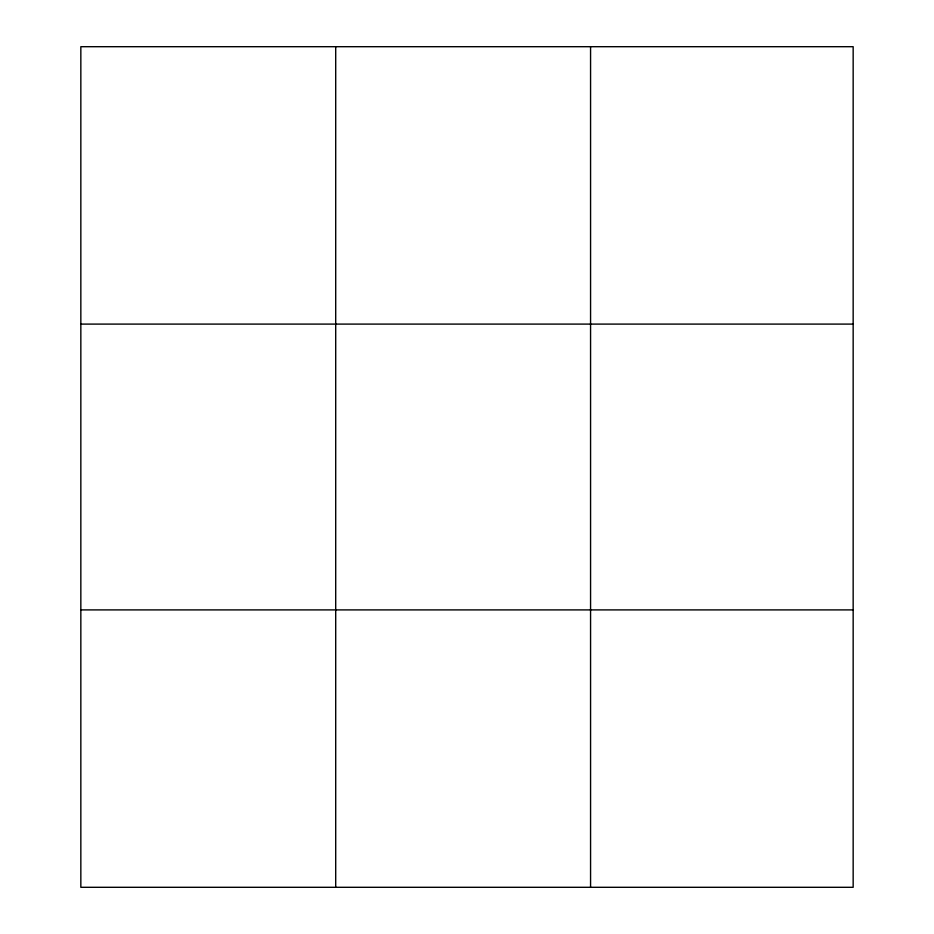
<?xml version="1.0" encoding="UTF-8"?>
<svg xmlns="http://www.w3.org/2000/svg" width="934" height="934" viewBox="0 0 934 934"><rect width="100%" height="100%" fill="white"/><g stroke="black" fill="none" stroke-linecap="round" stroke-linejoin="round"><path stroke-width="1.4" d="M335.703 887.3L335.703 46.7M590.568 887.3L590.568 46.7M853.162 324.098L853.162 46.7L80.838 46.7L80.838 887.3L853.162 887.3L853.162 324.098L80.838 324.098M80.838 609.902L853.162 609.902"/></g></svg>
